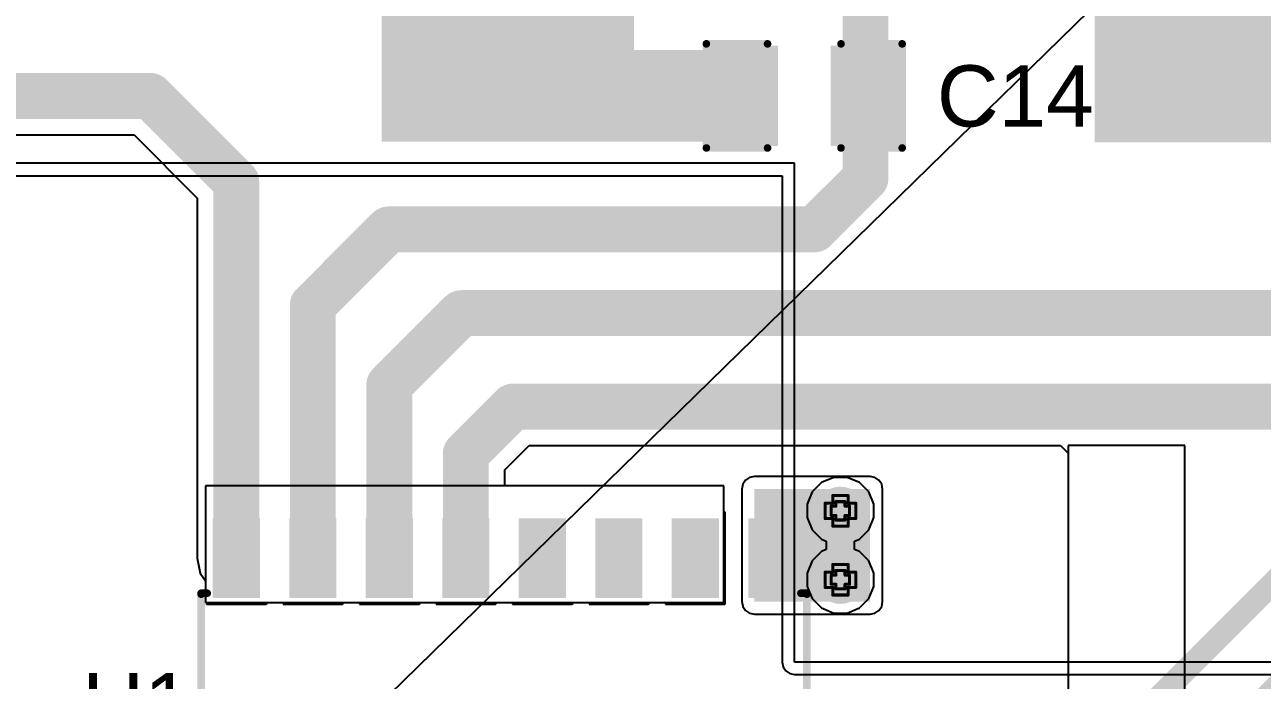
# Model space of a CAD drawing. Header units: inches. Extents: x -7 to 5163, y -3 to 5149.
# Drawn here: x 39.93 to 60.47, y 150.96 to 161.84 of the extents above; entities that cross this region are included whole.
import ezdxf

# ---------------------------------------------------------------- set-up
doc = ezdxf.new("R2010")
doc.units = ezdxf.units.IN
for name, color, linetype in [('Bottom Layer', 5, 'Continuous'), ('Bottom Solder', 6, 'Continuous'), ('Drill Drawing', 1, 'Continuous'), ('GND', 76, 'Continuous'), ('PWR', 16, 'Continuous'), ('Top Layer', 1, 'Continuous'), ('Top Overlay', 2, 'Continuous'), ('Top Paste', 8, 'Continuous'), ('Top Solder', 216, 'Continuous'), ('Via Holes', 16, 'Continuous')]:
    doc.layers.add(name, color=color, linetype=linetype)
doc.styles.add('Arial', font='', dxfattribs={"height": 0.2})
doc.styles.get('Arial').set_extended_font_data('Arial')

# ---------------------------------------------------------------- blocks, each defined once
blk = doc.blocks.new('10_VQFN_HR__3_3__4')
at = {"layer": 'Top Solder'}
blk.add_line((1.024, -0.475), (-5134.645, -5016.903), dxfattribs=at)
blk = doc.blocks.new('16_SOIC__0_154___3_90___W______7')
at = {"layer": 'Top Layer'}
for points in [[(-3.2, 4.735), (-2.08, 4.735), (-2.08, 4.155), (-3.2, 4.155)], [(2.08, 4.735), (3.2, 4.735), (3.2, 4.155), (2.08, 4.155)], [(-3.2, 3.465), (-2.08, 3.465), (-2.08, 2.885), (-3.2, 2.885)], [(2.08, 3.465), (3.2, 3.465), (3.2, 2.885), (2.08, 2.885)], [(-3.2, 2.195), (-2.08, 2.195), (-2.08, 1.615), (-3.2, 1.615)], [(2.08, 2.195), (3.2, 2.195), (3.2, 1.615), (2.08, 1.615)], [(-3.2, 0.925), (-2.08, 0.925), (-2.08, 0.345), (-3.2, 0.345)], [(2.08, 0.925), (3.2, 0.925), (3.2, 0.345), (2.08, 0.345)], [(-3.2, -0.345), (-2.08, -0.345), (-2.08, -0.925), (-3.2, -0.925)], [(2.08, -0.345), (3.2, -0.345), (3.2, -0.925), (2.08, -0.925)], [(-3.2, -1.615), (-2.08, -1.615), (-2.08, -2.195), (-3.2, -2.195)], [(2.08, -1.615), (3.2, -1.615), (3.2, -2.195), (2.08, -2.195)], [(-3.2, -2.885), (-2.08, -2.885), (-2.08, -3.465), (-3.2, -3.465)], [(2.08, -2.885), (3.2, -2.885), (3.2, -3.465), (2.08, -3.465)], [(-3.2, -4.155), (-2.08, -4.155), (-2.08, -4.735), (-3.2, -4.735)], [(2.08, -4.155), (3.2, -4.155), (3.2, -4.735), (2.08, -4.735)]]:
    blk.add_hatch(color=1, dxfattribs=at).paths.add_polyline_path(points)
at = {"layer": 'Top Paste'}
for points in [[(-3.2, 4.735), (-2.08, 4.735), (-2.08, 4.155), (-3.2, 4.155)], [(2.08, 4.735), (3.2, 4.735), (3.2, 4.155), (2.08, 4.155)], [(-3.2, 3.465), (-2.08, 3.465), (-2.08, 2.885), (-3.2, 2.885)], [(2.08, 3.465), (3.2, 3.465), (3.2, 2.885), (2.08, 2.885)], [(-3.2, 2.195), (-2.08, 2.195), (-2.08, 1.615), (-3.2, 1.615)], [(2.08, 2.195), (3.2, 2.195), (3.2, 1.615), (2.08, 1.615)], [(-3.2, 0.925), (-2.08, 0.925), (-2.08, 0.345), (-3.2, 0.345)], [(2.08, 0.925), (3.2, 0.925), (3.2, 0.345), (2.08, 0.345)], [(-3.2, -0.345), (-2.08, -0.345), (-2.08, -0.925), (-3.2, -0.925)], [(2.08, -0.345), (3.2, -0.345), (3.2, -0.925), (2.08, -0.925)], [(-3.2, -1.615), (-2.08, -1.615), (-2.08, -2.195), (-3.2, -2.195)], [(2.08, -1.615), (3.2, -1.615), (3.2, -2.195), (2.08, -2.195)], [(-3.2, -2.885), (-2.08, -2.885), (-2.08, -3.465), (-3.2, -3.465)], [(2.08, -2.885), (3.2, -2.885), (3.2, -3.465), (2.08, -3.465)], [(-3.2, -4.155), (-2.08, -4.155), (-2.08, -4.735), (-3.2, -4.735)], [(2.08, -4.155), (3.2, -4.155), (3.2, -4.735), (2.08, -4.735)]]:
    blk.add_hatch(color=8, dxfattribs=at).paths.add_polyline_path(points)
at = {"layer": 'Top Solder'}
for points in [[(-3.302, 4.837), (-1.978, 4.837), (-1.978, 4.053), (-3.302, 4.053)], [(1.978, 4.837), (3.302, 4.837), (3.302, 4.053), (1.978, 4.053)], [(-3.302, 3.567), (-1.978, 3.567), (-1.978, 2.783), (-3.302, 2.783)], [(1.978, 3.567), (3.302, 3.567), (3.302, 2.783), (1.978, 2.783)], [(-3.302, 2.297), (-1.978, 2.297), (-1.978, 1.513), (-3.302, 1.513)], [(1.978, 2.297), (3.302, 2.297), (3.302, 1.513), (1.978, 1.513)], [(-3.302, 1.027), (-1.978, 1.027), (-1.978, 0.243), (-3.302, 0.243)], [(1.978, 1.027), (3.302, 1.027), (3.302, 0.243), (1.978, 0.243)], [(-3.302, -0.243), (-1.978, -0.243), (-1.978, -1.027), (-3.302, -1.027)], [(1.978, -0.243), (3.302, -0.243), (3.302, -1.027), (1.978, -1.027)], [(-3.302, -1.513), (-1.978, -1.513), (-1.978, -2.297), (-3.302, -2.297)], [(1.978, -1.513), (3.302, -1.513), (3.302, -2.297), (1.978, -2.297)], [(-3.302, -2.783), (-1.978, -2.783), (-1.978, -3.567), (-3.302, -3.567)], [(1.978, -2.783), (3.302, -2.783), (3.302, -3.567), (1.978, -3.567)], [(-3.302, -4.053), (-1.978, -4.053), (-1.978, -4.837), (-3.302, -4.837)], [(1.978, -4.053), (3.302, -4.053), (3.302, -4.837), (1.978, -4.837)]]:
    blk.add_hatch(color=216, dxfattribs=at).paths.add_polyline_path(points)
at = {"layer": 'Top Overlay'}
for points in [[(-2.057, 5.029, 0.127, 0.127, 0), (2.042, 5.029, 0.127, 0.127, 0)], [(-2.057, 5.029, 0.127, 0.127, 0), (-2.057, 4.928, 0.127, 0.127, 0)], [(2.057, 5.029, 0.127, 0.127, 0), (2.057, 4.928, 0.127, 0.127, 0)], [(-3.741, 4.597, 0.127, 0.127, 0), (-3.614, 4.47, 0.127, 0.127, 0)], [(-3.741, 4.597, 0.127, 0.127, 0), (-3.741, 4.343, 0.127, 0.127, 0)], [(-3.614, 4.47, 0.127, 0.127, 0), (-3.741, 4.343, 0.127, 0.127, 0)], [(-2.057, -4.928, 0.127, 0.127, 0), (-2.057, -5.029, 0.127, 0.127, 0)], [(2.057, -4.928, 0.127, 0.127, 0), (2.057, -5.029, 0.127, 0.127, 0)], [(-2.057, -5.029, 0.127, 0.127, 0), (2.042, -5.029, 0.127, 0.127, 0)]]:
    blk.add_lwpolyline(points, format="xyseb", dxfattribs=at)
for points in [[(-2.089, 5.029, 0.0635, 0.0635, 1), (-2.026, 5.029, 0.0635, 0.0635, 1)], [(-2.089, 5.029, 0.0635, 0.0635, 1), (-2.026, 5.029, 0.0635, 0.0635, 1)], [(-2.089, 4.928, 0.0635, 0.0635, 1), (-2.026, 4.928, 0.0635, 0.0635, 1)], [(2.01, 5.029, 0.0635, 0.0635, 1), (2.073, 5.029, 0.0635, 0.0635, 1)], [(2.026, 5.029, 0.0635, 0.0635, 1), (2.089, 5.029, 0.0635, 0.0635, 1)], [(2.026, 4.928, 0.0635, 0.0635, 1), (2.089, 4.928, 0.0635, 0.0635, 1)], [(-3.773, 4.597, 0.0635, 0.0635, 1), (-3.709, 4.597, 0.0635, 0.0635, 1)], [(-3.773, 4.597, 0.0635, 0.0635, 1), (-3.709, 4.597, 0.0635, 0.0635, 1)], [(-3.646, 4.47, 0.0635, 0.0635, 1), (-3.582, 4.47, 0.0635, 0.0635, 1)], [(-3.646, 4.47, 0.0635, 0.0635, 1), (-3.582, 4.47, 0.0635, 0.0635, 1)], [(-3.773, 4.343, 0.0635, 0.0635, 1), (-3.709, 4.343, 0.0635, 0.0635, 1)], [(-3.773, 4.343, 0.0635, 0.0635, 1), (-3.709, 4.343, 0.0635, 0.0635, 1)], [(-2.089, -4.928, 0.0635, 0.0635, 1), (-2.026, -4.928, 0.0635, 0.0635, 1)], [(2.026, -4.928, 0.0635, 0.0635, 1), (2.089, -4.928, 0.0635, 0.0635, 1)], [(-2.089, -5.029, 0.0635, 0.0635, 1), (-2.026, -5.029, 0.0635, 0.0635, 1)], [(-2.089, -5.029, 0.0635, 0.0635, 1), (-2.026, -5.029, 0.0635, 0.0635, 1)], [(2.01, -5.029, 0.0635, 0.0635, 1), (2.073, -5.029, 0.0635, 0.0635, 1)], [(2.026, -5.029, 0.0635, 0.0635, 1), (2.089, -5.029, 0.0635, 0.0635, 1)]]:
    blk.add_lwpolyline(points, format="xyseb", close=True, dxfattribs=at)
blk = doc.blocks.new('C___0805_79')
at = {"layer": 'Top Layer'}
for points in [[(-1.524, 0.762), (-0.508, 0.762), (-0.508, -0.762), (-1.524, -0.762)], [(0.508, 0.762), (1.524, 0.762), (1.524, -0.762), (0.508, -0.762)]]:
    blk.add_hatch(color=1, dxfattribs=at).paths.add_polyline_path(points)
at = {"layer": 'Top Paste'}
for points in [[(-1.524, 0.762), (-0.508, 0.762), (-0.508, -0.762), (-1.524, -0.762)], [(0.508, 0.762), (1.524, 0.762), (1.524, -0.762), (0.508, -0.762)]]:
    blk.add_hatch(color=8, dxfattribs=at).paths.add_polyline_path(points)
at = {"layer": 'Top Solder'}
for points in [[(-1.594, 0.832), (-0.438, 0.832), (-0.438, -0.832), (-1.594, -0.832)], [(0.438, 0.832), (1.594, 0.832), (1.594, -0.832), (0.438, -0.832)]]:
    blk.add_hatch(color=216, dxfattribs=at).paths.add_polyline_path(points)
at = {"layer": 'Top Overlay'}
for points in [[(-1.626, 0.864, 0.127, 0.127, 0), (-1.626, -0.864, 0.127, 0.127, 0)], [(-0.61, 0.864, 0.127, 0.127, 0), (-1.626, 0.864, 0.127, 0.127, 0)], [(1.626, 0.864, 0.127, 0.127, 0), (0.61, 0.864, 0.127, 0.127, 0)], [(1.626, 0.864, 0.127, 0.127, 0), (1.626, -0.864, 0.127, 0.127, 0)], [(-0.61, -0.864, 0.127, 0.127, 0), (-1.626, -0.864, 0.127, 0.127, 0)], [(1.626, -0.864, 0.127, 0.127, 0), (0.61, -0.864, 0.127, 0.127, 0)]]:
    blk.add_lwpolyline(points, format="xyseb", dxfattribs=at)
for points in [[(-1.657, 0.864, 0.0635, 0.0635, 1), (-1.594, 0.864, 0.0635, 0.0635, 1)], [(-1.657, 0.864, 0.0635, 0.0635, 1), (-1.594, 0.864, 0.0635, 0.0635, 1)], [(-0.641, 0.864, 0.0635, 0.0635, 1), (-0.578, 0.864, 0.0635, 0.0635, 1)], [(0.578, 0.864, 0.0635, 0.0635, 1), (0.641, 0.864, 0.0635, 0.0635, 1)], [(1.594, 0.864, 0.0635, 0.0635, 1), (1.657, 0.864, 0.0635, 0.0635, 1)], [(1.594, 0.864, 0.0635, 0.0635, 1), (1.657, 0.864, 0.0635, 0.0635, 1)], [(-1.657, -0.864, 0.0635, 0.0635, 1), (-1.594, -0.864, 0.0635, 0.0635, 1)], [(-1.657, -0.864, 0.0635, 0.0635, 1), (-1.594, -0.864, 0.0635, 0.0635, 1)], [(-0.641, -0.864, 0.0635, 0.0635, 1), (-0.578, -0.864, 0.0635, 0.0635, 1)], [(0.578, -0.864, 0.0635, 0.0635, 1), (0.641, -0.864, 0.0635, 0.0635, 1)], [(1.594, -0.864, 0.0635, 0.0635, 1), (1.657, -0.864, 0.0635, 0.0635, 1)], [(1.594, -0.864, 0.0635, 0.0635, 1), (1.657, -0.864, 0.0635, 0.0635, 1)]]:
    blk.add_lwpolyline(points, format="xyseb", close=True, dxfattribs=at)

msp = doc.modelspace()

# ---------------------------------------------------------------- hatches: boundary and pattern name
at = {"layer": 'Bottom Layer'}
h = msp.add_hatch(color=5, dxfattribs=at)
edge = h.paths.add_edge_path()
edge.add_arc((53.467, 153.768), 0.3, 0, 360)
h = msp.add_hatch(color=5, dxfattribs=at)
edge = h.paths.add_edge_path()
edge.add_arc((53.467, 152.625), 0.3, 0, 360)
at = {"layer": 'Bottom Solder'}
h = msp.add_hatch(color=6, dxfattribs=at)
edge = h.paths.add_edge_path()
edge.add_arc((53.467, 153.768), 0.402, 0, 360)
h = msp.add_hatch(color=6, dxfattribs=at)
edge = h.paths.add_edge_path()
edge.add_arc((53.467, 152.625), 0.402, 0, 360)
at = {"layer": 'GND'}
h = msp.add_hatch(color=76, dxfattribs=at)
edge = h.paths.add_edge_path()
edge.add_arc((53.467, 153.768), 0.3, 0, 360)
h = msp.add_hatch(color=76, dxfattribs=at)
edge = h.paths.add_edge_path()
edge.add_arc((53.467, 152.625), 0.3, 0, 360)
at = {"layer": 'PWR'}
h = msp.add_hatch(color=16, dxfattribs=at)
edge = h.paths.add_edge_path()
edge.add_arc((53.467, 153.768), 0.3, 0, 360)
h = msp.add_hatch(color=16, dxfattribs=at)
edge = h.paths.add_edge_path()
edge.add_arc((53.467, 152.625), 0.3, 0, 360)
at = {"layer": 'Top Layer'}
for points in [[(45.849, 159.893), (50.038, 159.893), (50.038, 190.263), (45.849, 190.263)], [(57.69, 159.884), (61.164, 159.884), (61.164, 172.568), (57.69, 172.568)], [(45.849, 159.893), (52.359, 159.893), (52.359, 161.417), (45.849, 161.417)], [(57.69, 159.884), (69.967, 159.884), (69.967, 161.408), (57.69, 161.408)], [(52.038, 152.261), (53.96, 152.261), (53.96, 154.129), (52.038, 154.129)]]:
    msp.add_hatch(color=1, dxfattribs=at).paths.add_polyline_path(points)
h = msp.add_hatch(color=1, dxfattribs=at)
edge = h.paths.add_edge_path()
edge.add_arc((53.467, 153.768), 0.3, 0, 360)
h = msp.add_hatch(color=1, dxfattribs=at)
edge = h.paths.add_edge_path()
edge.add_arc((53.467, 152.625), 0.3, 0, 360)
at = {"layer": 'Top Solder'}
h = msp.add_hatch(color=216, dxfattribs=at)
edge = h.paths.add_edge_path()
edge.add_arc((53.467, 153.768), 0.402, 0, 360)
h = msp.add_hatch(color=216, dxfattribs=at)
edge = h.paths.add_edge_path()
edge.add_arc((53.467, 152.625), 0.402, 0, 360)
at = {"layer": 'Via Holes'}
h = msp.add_hatch(color=7, dxfattribs=at)
edge = h.paths.add_edge_path()
edge.add_arc((53.467, 153.768), 0.15, 0, 360)
h = msp.add_hatch(color=7, dxfattribs=at)
edge = h.paths.add_edge_path()
edge.add_arc((53.467, 152.625), 0.15, 0, 360)

# ---------------------------------------------------------------- linework, layer by layer
at = {"layer": 'Bottom Layer'}
for p, q in [((52.705, 159.537), (27.813, 159.537)), ((52.705, 151.257), (52.705, 159.537)), ((28.02, 159.33), (52.498, 159.33)), ((52.498, 159.33), (52.498, 151.257)), ((52.498, 151.257), (52.514, 151.178)), ((62.763, 151.257), (52.705, 151.257)), ((52.514, 151.178), (52.559, 151.111)), ((52.559, 151.111), (52.626, 151.066)), ((52.626, 151.066), (52.705, 151.05)), ((52.705, 151.05), (62.556, 151.05))]:
    msp.add_line(p, q, dxfattribs=at)
at = {"layer": 'Drill Drawing'}
for points in [[(53.213, 153.641, 0.0508, 0.0508, 0), (53.213, 153.895, 0.0508, 0.0508, 0)], [(53.213, 153.895, 0.0508, 0.0508, 0), (53.34, 153.895, 0.0508, 0.0508, 0)], [(53.34, 153.895, 0.0508, 0.0508, 0), (53.34, 154.022, 0.0508, 0.0508, 0)], [(53.34, 154.022, 0.0508, 0.0508, 0), (53.594, 154.022, 0.0508, 0.0508, 0)], [(53.391, 153.845, 0.0508, 0.0508, 0), (53.391, 153.921, 0.0508, 0.0508, 0)], [(53.391, 153.921, 0.0508, 0.0508, 0), (53.543, 153.921, 0.0508, 0.0508, 0)], [(53.543, 153.845, 0.0508, 0.0508, 0), (53.543, 153.921, 0.0508, 0.0508, 0)], [(53.594, 153.895, 0.0508, 0.0508, 0), (53.594, 154.022, 0.0508, 0.0508, 0)], [(53.594, 153.895, 0.0508, 0.0508, 0), (53.721, 153.895, 0.0508, 0.0508, 0)], [(53.721, 153.641, 0.0508, 0.0508, 0), (53.721, 153.895, 0.0508, 0.0508, 0)], [(53.315, 153.692, 0.0508, 0.0508, 0), (53.315, 153.845, 0.0508, 0.0508, 0)], [(53.315, 153.845, 0.0508, 0.0508, 0), (53.391, 153.845, 0.0508, 0.0508, 0)], [(53.315, 153.692, 0.0508, 0.0508, 0), (53.391, 153.692, 0.0508, 0.0508, 0)], [(53.391, 153.616, 0.0508, 0.0508, 0), (53.391, 153.692, 0.0508, 0.0508, 0)], [(53.543, 153.845, 0.0508, 0.0508, 0), (53.619, 153.845, 0.0508, 0.0508, 0)], [(53.543, 153.692, 0.0508, 0.0508, 0), (53.619, 153.692, 0.0508, 0.0508, 0)], [(53.543, 153.616, 0.0508, 0.0508, 0), (53.543, 153.692, 0.0508, 0.0508, 0)], [(53.619, 153.692, 0.0508, 0.0508, 0), (53.619, 153.845, 0.0508, 0.0508, 0)], [(53.213, 153.641, 0.0508, 0.0508, 0), (53.34, 153.641, 0.0508, 0.0508, 0)], [(53.34, 153.514, 0.0508, 0.0508, 0), (53.34, 153.641, 0.0508, 0.0508, 0)], [(53.34, 153.514, 0.0508, 0.0508, 0), (53.594, 153.514, 0.0508, 0.0508, 0)], [(53.391, 153.616, 0.0508, 0.0508, 0), (53.543, 153.616, 0.0508, 0.0508, 0)], [(53.594, 153.641, 0.0508, 0.0508, 0), (53.721, 153.641, 0.0508, 0.0508, 0)], [(53.594, 153.514, 0.0508, 0.0508, 0), (53.594, 153.641, 0.0508, 0.0508, 0)], [(53.34, 152.752, 0.0508, 0.0508, 0), (53.34, 152.879, 0.0508, 0.0508, 0)], [(53.34, 152.879, 0.0508, 0.0508, 0), (53.594, 152.879, 0.0508, 0.0508, 0)], [(53.594, 152.752, 0.0508, 0.0508, 0), (53.594, 152.879, 0.0508, 0.0508, 0)], [(53.213, 152.498, 0.0508, 0.0508, 0), (53.213, 152.752, 0.0508, 0.0508, 0)], [(53.213, 152.752, 0.0508, 0.0508, 0), (53.34, 152.752, 0.0508, 0.0508, 0)], [(53.315, 152.549, 0.0508, 0.0508, 0), (53.315, 152.702, 0.0508, 0.0508, 0)], [(53.315, 152.702, 0.0508, 0.0508, 0), (53.391, 152.702, 0.0508, 0.0508, 0)], [(53.391, 152.702, 0.0508, 0.0508, 0), (53.391, 152.778, 0.0508, 0.0508, 0)], [(53.391, 152.778, 0.0508, 0.0508, 0), (53.543, 152.778, 0.0508, 0.0508, 0)], [(53.543, 152.702, 0.0508, 0.0508, 0), (53.543, 152.778, 0.0508, 0.0508, 0)], [(53.543, 152.702, 0.0508, 0.0508, 0), (53.619, 152.702, 0.0508, 0.0508, 0)], [(53.594, 152.752, 0.0508, 0.0508, 0), (53.721, 152.752, 0.0508, 0.0508, 0)], [(53.619, 152.549, 0.0508, 0.0508, 0), (53.619, 152.702, 0.0508, 0.0508, 0)], [(53.721, 152.498, 0.0508, 0.0508, 0), (53.721, 152.752, 0.0508, 0.0508, 0)], [(53.213, 152.498, 0.0508, 0.0508, 0), (53.34, 152.498, 0.0508, 0.0508, 0)], [(53.315, 152.549, 0.0508, 0.0508, 0), (53.391, 152.549, 0.0508, 0.0508, 0)], [(53.34, 152.371, 0.0508, 0.0508, 0), (53.34, 152.498, 0.0508, 0.0508, 0)], [(53.391, 152.473, 0.0508, 0.0508, 0), (53.391, 152.549, 0.0508, 0.0508, 0)], [(53.391, 152.473, 0.0508, 0.0508, 0), (53.543, 152.473, 0.0508, 0.0508, 0)], [(53.543, 152.549, 0.0508, 0.0508, 0), (53.619, 152.549, 0.0508, 0.0508, 0)], [(53.543, 152.473, 0.0508, 0.0508, 0), (53.543, 152.549, 0.0508, 0.0508, 0)], [(53.594, 152.498, 0.0508, 0.0508, 0), (53.721, 152.498, 0.0508, 0.0508, 0)], [(53.594, 152.371, 0.0508, 0.0508, 0), (53.594, 152.498, 0.0508, 0.0508, 0)], [(53.34, 152.371, 0.0508, 0.0508, 0), (53.594, 152.371, 0.0508, 0.0508, 0)]]:
    msp.add_lwpolyline(points, format="xyseb", dxfattribs=at)
for points in [[(53.2, 153.895, 0.0254, 0.0254, 1), (53.226, 153.895, 0.0254, 0.0254, 1)], [(53.2, 153.895, 0.0254, 0.0254, 1), (53.226, 153.895, 0.0254, 0.0254, 1)], [(53.327, 154.022, 0.0254, 0.0254, 1), (53.353, 154.022, 0.0254, 0.0254, 1)], [(53.327, 154.022, 0.0254, 0.0254, 1), (53.353, 154.022, 0.0254, 0.0254, 1)], [(53.327, 153.895, 0.0254, 0.0254, 1), (53.353, 153.895, 0.0254, 0.0254, 1)], [(53.327, 153.895, 0.0254, 0.0254, 1), (53.353, 153.895, 0.0254, 0.0254, 1)], [(53.378, 153.921, 0.0254, 0.0254, 1), (53.404, 153.921, 0.0254, 0.0254, 1)], [(53.378, 153.921, 0.0254, 0.0254, 1), (53.404, 153.921, 0.0254, 0.0254, 1)], [(53.531, 153.921, 0.0254, 0.0254, 1), (53.556, 153.921, 0.0254, 0.0254, 1)], [(53.531, 153.921, 0.0254, 0.0254, 1), (53.556, 153.921, 0.0254, 0.0254, 1)], [(53.581, 154.022, 0.0254, 0.0254, 1), (53.607, 154.022, 0.0254, 0.0254, 1)], [(53.581, 154.022, 0.0254, 0.0254, 1), (53.607, 154.022, 0.0254, 0.0254, 1)], [(53.581, 153.895, 0.0254, 0.0254, 1), (53.607, 153.895, 0.0254, 0.0254, 1)], [(53.581, 153.895, 0.0254, 0.0254, 1), (53.607, 153.895, 0.0254, 0.0254, 1)], [(53.708, 153.895, 0.0254, 0.0254, 1), (53.734, 153.895, 0.0254, 0.0254, 1)], [(53.708, 153.895, 0.0254, 0.0254, 1), (53.734, 153.895, 0.0254, 0.0254, 1)], [(53.302, 153.845, 0.0254, 0.0254, 1), (53.327, 153.845, 0.0254, 0.0254, 1)], [(53.302, 153.845, 0.0254, 0.0254, 1), (53.327, 153.845, 0.0254, 0.0254, 1)], [(53.302, 153.692, 0.0254, 0.0254, 1), (53.327, 153.692, 0.0254, 0.0254, 1)], [(53.302, 153.692, 0.0254, 0.0254, 1), (53.327, 153.692, 0.0254, 0.0254, 1)], [(53.378, 153.845, 0.0254, 0.0254, 1), (53.404, 153.845, 0.0254, 0.0254, 1)], [(53.378, 153.845, 0.0254, 0.0254, 1), (53.404, 153.845, 0.0254, 0.0254, 1)], [(53.378, 153.692, 0.0254, 0.0254, 1), (53.404, 153.692, 0.0254, 0.0254, 1)], [(53.378, 153.692, 0.0254, 0.0254, 1), (53.404, 153.692, 0.0254, 0.0254, 1)], [(53.531, 153.845, 0.0254, 0.0254, 1), (53.556, 153.845, 0.0254, 0.0254, 1)], [(53.531, 153.845, 0.0254, 0.0254, 1), (53.556, 153.845, 0.0254, 0.0254, 1)], [(53.531, 153.692, 0.0254, 0.0254, 1), (53.556, 153.692, 0.0254, 0.0254, 1)], [(53.531, 153.692, 0.0254, 0.0254, 1), (53.556, 153.692, 0.0254, 0.0254, 1)], [(53.607, 153.845, 0.0254, 0.0254, 1), (53.632, 153.845, 0.0254, 0.0254, 1)], [(53.607, 153.845, 0.0254, 0.0254, 1), (53.632, 153.845, 0.0254, 0.0254, 1)], [(53.607, 153.692, 0.0254, 0.0254, 1), (53.632, 153.692, 0.0254, 0.0254, 1)], [(53.607, 153.692, 0.0254, 0.0254, 1), (53.632, 153.692, 0.0254, 0.0254, 1)], [(53.2, 153.641, 0.0254, 0.0254, 1), (53.226, 153.641, 0.0254, 0.0254, 1)], [(53.2, 153.641, 0.0254, 0.0254, 1), (53.226, 153.641, 0.0254, 0.0254, 1)], [(53.327, 153.641, 0.0254, 0.0254, 1), (53.353, 153.641, 0.0254, 0.0254, 1)], [(53.327, 153.641, 0.0254, 0.0254, 1), (53.353, 153.641, 0.0254, 0.0254, 1)], [(53.327, 153.514, 0.0254, 0.0254, 1), (53.353, 153.514, 0.0254, 0.0254, 1)], [(53.327, 153.514, 0.0254, 0.0254, 1), (53.353, 153.514, 0.0254, 0.0254, 1)], [(53.378, 153.616, 0.0254, 0.0254, 1), (53.404, 153.616, 0.0254, 0.0254, 1)], [(53.378, 153.616, 0.0254, 0.0254, 1), (53.404, 153.616, 0.0254, 0.0254, 1)], [(53.531, 153.616, 0.0254, 0.0254, 1), (53.556, 153.616, 0.0254, 0.0254, 1)], [(53.531, 153.616, 0.0254, 0.0254, 1), (53.556, 153.616, 0.0254, 0.0254, 1)], [(53.581, 153.641, 0.0254, 0.0254, 1), (53.607, 153.641, 0.0254, 0.0254, 1)], [(53.581, 153.641, 0.0254, 0.0254, 1), (53.607, 153.641, 0.0254, 0.0254, 1)], [(53.581, 153.514, 0.0254, 0.0254, 1), (53.607, 153.514, 0.0254, 0.0254, 1)], [(53.581, 153.514, 0.0254, 0.0254, 1), (53.607, 153.514, 0.0254, 0.0254, 1)], [(53.708, 153.641, 0.0254, 0.0254, 1), (53.734, 153.641, 0.0254, 0.0254, 1)], [(53.708, 153.641, 0.0254, 0.0254, 1), (53.734, 153.641, 0.0254, 0.0254, 1)], [(53.327, 152.879, 0.0254, 0.0254, 1), (53.353, 152.879, 0.0254, 0.0254, 1)], [(53.327, 152.879, 0.0254, 0.0254, 1), (53.353, 152.879, 0.0254, 0.0254, 1)], [(53.581, 152.879, 0.0254, 0.0254, 1), (53.607, 152.879, 0.0254, 0.0254, 1)], [(53.581, 152.879, 0.0254, 0.0254, 1), (53.607, 152.879, 0.0254, 0.0254, 1)], [(53.2, 152.752, 0.0254, 0.0254, 1), (53.226, 152.752, 0.0254, 0.0254, 1)], [(53.2, 152.752, 0.0254, 0.0254, 1), (53.226, 152.752, 0.0254, 0.0254, 1)], [(53.302, 152.702, 0.0254, 0.0254, 1), (53.327, 152.702, 0.0254, 0.0254, 1)], [(53.302, 152.702, 0.0254, 0.0254, 1), (53.327, 152.702, 0.0254, 0.0254, 1)], [(53.327, 152.752, 0.0254, 0.0254, 1), (53.353, 152.752, 0.0254, 0.0254, 1)], [(53.327, 152.752, 0.0254, 0.0254, 1), (53.353, 152.752, 0.0254, 0.0254, 1)], [(53.378, 152.778, 0.0254, 0.0254, 1), (53.404, 152.778, 0.0254, 0.0254, 1)], [(53.378, 152.778, 0.0254, 0.0254, 1), (53.404, 152.778, 0.0254, 0.0254, 1)], [(53.378, 152.702, 0.0254, 0.0254, 1), (53.404, 152.702, 0.0254, 0.0254, 1)], [(53.378, 152.702, 0.0254, 0.0254, 1), (53.404, 152.702, 0.0254, 0.0254, 1)], [(53.531, 152.778, 0.0254, 0.0254, 1), (53.556, 152.778, 0.0254, 0.0254, 1)], [(53.531, 152.778, 0.0254, 0.0254, 1), (53.556, 152.778, 0.0254, 0.0254, 1)], [(53.531, 152.702, 0.0254, 0.0254, 1), (53.556, 152.702, 0.0254, 0.0254, 1)], [(53.531, 152.702, 0.0254, 0.0254, 1), (53.556, 152.702, 0.0254, 0.0254, 1)], [(53.581, 152.752, 0.0254, 0.0254, 1), (53.607, 152.752, 0.0254, 0.0254, 1)], [(53.581, 152.752, 0.0254, 0.0254, 1), (53.607, 152.752, 0.0254, 0.0254, 1)], [(53.607, 152.702, 0.0254, 0.0254, 1), (53.632, 152.702, 0.0254, 0.0254, 1)], [(53.607, 152.702, 0.0254, 0.0254, 1), (53.632, 152.702, 0.0254, 0.0254, 1)], [(53.708, 152.752, 0.0254, 0.0254, 1), (53.734, 152.752, 0.0254, 0.0254, 1)], [(53.708, 152.752, 0.0254, 0.0254, 1), (53.734, 152.752, 0.0254, 0.0254, 1)], [(53.2, 152.498, 0.0254, 0.0254, 1), (53.226, 152.498, 0.0254, 0.0254, 1)], [(53.2, 152.498, 0.0254, 0.0254, 1), (53.226, 152.498, 0.0254, 0.0254, 1)], [(53.302, 152.549, 0.0254, 0.0254, 1), (53.327, 152.549, 0.0254, 0.0254, 1)], [(53.302, 152.549, 0.0254, 0.0254, 1), (53.327, 152.549, 0.0254, 0.0254, 1)], [(53.327, 152.498, 0.0254, 0.0254, 1), (53.353, 152.498, 0.0254, 0.0254, 1)], [(53.327, 152.498, 0.0254, 0.0254, 1), (53.353, 152.498, 0.0254, 0.0254, 1)], [(53.378, 152.549, 0.0254, 0.0254, 1), (53.404, 152.549, 0.0254, 0.0254, 1)], [(53.378, 152.549, 0.0254, 0.0254, 1), (53.404, 152.549, 0.0254, 0.0254, 1)], [(53.378, 152.473, 0.0254, 0.0254, 1), (53.404, 152.473, 0.0254, 0.0254, 1)], [(53.378, 152.473, 0.0254, 0.0254, 1), (53.404, 152.473, 0.0254, 0.0254, 1)], [(53.531, 152.549, 0.0254, 0.0254, 1), (53.556, 152.549, 0.0254, 0.0254, 1)], [(53.531, 152.549, 0.0254, 0.0254, 1), (53.556, 152.549, 0.0254, 0.0254, 1)], [(53.531, 152.473, 0.0254, 0.0254, 1), (53.556, 152.473, 0.0254, 0.0254, 1)], [(53.531, 152.473, 0.0254, 0.0254, 1), (53.556, 152.473, 0.0254, 0.0254, 1)], [(53.581, 152.498, 0.0254, 0.0254, 1), (53.607, 152.498, 0.0254, 0.0254, 1)], [(53.581, 152.498, 0.0254, 0.0254, 1), (53.607, 152.498, 0.0254, 0.0254, 1)], [(53.607, 152.549, 0.0254, 0.0254, 1), (53.632, 152.549, 0.0254, 0.0254, 1)], [(53.607, 152.549, 0.0254, 0.0254, 1), (53.632, 152.549, 0.0254, 0.0254, 1)], [(53.708, 152.498, 0.0254, 0.0254, 1), (53.734, 152.498, 0.0254, 0.0254, 1)], [(53.708, 152.498, 0.0254, 0.0254, 1), (53.734, 152.498, 0.0254, 0.0254, 1)], [(53.327, 152.371, 0.0254, 0.0254, 1), (53.353, 152.371, 0.0254, 0.0254, 1)], [(53.327, 152.371, 0.0254, 0.0254, 1), (53.353, 152.371, 0.0254, 0.0254, 1)], [(53.581, 152.371, 0.0254, 0.0254, 1), (53.607, 152.371, 0.0254, 0.0254, 1)], [(53.581, 152.371, 0.0254, 0.0254, 1), (53.607, 152.371, 0.0254, 0.0254, 1)]]:
    msp.add_lwpolyline(points, format="xyseb", close=True, dxfattribs=at)
at = {"layer": 'GND'}
for p, q in [((53.357, 154.322), (53.153, 154.238)), ((53.577, 154.322), (53.357, 154.322)), ((53.781, 154.238), (53.577, 154.322)), ((52.997, 154.082), (52.913, 153.879)), ((53.153, 154.238), (52.997, 154.082)), ((53.937, 154.082), (53.781, 154.238)), ((54.021, 153.879), (53.937, 154.082)), ((52.913, 153.879), (52.913, 153.658)), ((54.021, 153.658), (54.021, 153.879)), ((52.913, 153.658), (52.997, 153.455)), ((53.937, 153.455), (54.021, 153.658)), ((52.997, 153.455), (53.153, 153.299)), ((53.153, 153.299), (53.233, 153.266)), ((53.233, 153.266), (53.233, 153.128)), ((53.701, 153.266), (53.781, 153.299)), ((53.701, 153.128), (53.701, 153.266)), ((53.781, 153.299), (53.937, 153.455)), ((53.153, 153.095), (52.997, 152.939)), ((53.233, 153.128), (53.153, 153.095)), ((53.781, 153.095), (53.701, 153.128)), ((53.937, 152.939), (53.781, 153.095)), ((52.997, 152.939), (52.913, 152.736)), ((54.021, 152.736), (53.937, 152.939)), ((52.913, 152.736), (52.913, 152.515)), ((54.021, 152.515), (54.021, 152.736)), ((52.913, 152.515), (52.997, 152.312)), ((53.937, 152.312), (54.021, 152.515)), ((52.997, 152.312), (53.153, 152.156)), ((53.781, 152.156), (53.937, 152.312)), ((53.153, 152.156), (53.357, 152.071)), ((53.357, 152.071), (53.577, 152.071)), ((53.577, 152.071), (53.781, 152.156))]:
    msp.add_line(p, q, dxfattribs=at)
at = {"layer": 'Top Layer'}
for p, q in [((36.95, 160.008), (41.743, 160.008)), ((41.743, 160.008), (42.79, 158.96)), ((42.79, 158.96), (42.79, 152.983)), ((47.895, 154.447), (48.3, 154.851)), ((48.3, 154.851), (57.12, 154.851)), ((57.12, 154.851), (57.247, 154.724)), ((59.182, 154.851), (57.247, 154.851)), ((57.247, 154.851), (57.247, 147.294)), ((57.247, 154.724), (57.247, 149.81)), ((59.182, 147.294), (59.182, 154.851)), ((47.895, 154.181), (47.895, 154.447)), ((51.959, 154.321), (51.891, 154.276)), ((52.038, 154.336), (51.959, 154.321)), ((53.96, 154.336), (52.038, 154.336)), ((54.04, 154.321), (53.96, 154.336)), ((54.107, 154.276), (54.04, 154.321)), ((42.926, 154.181), (42.926, 152.245)), ((51.534, 154.181), (42.926, 154.181)), ((51.534, 154.181), (47.895, 154.181)), ((51.534, 152.245), (51.534, 154.181)), ((51.534, 153.746), (51.534, 154.181)), ((51.846, 154.209), (51.831, 154.129)), ((51.831, 154.129), (51.831, 152.261)), ((51.891, 154.276), (51.846, 154.209)), ((54.152, 154.209), (54.107, 154.276)), ((54.167, 154.129), (54.152, 154.209)), ((54.167, 152.261), (54.167, 154.129)), ((51.551, 153.746), (51.534, 153.746)), ((51.551, 152.219), (51.551, 153.746)), ((42.79, 152.983), (42.84, 152.735)), ((42.84, 152.735), (42.926, 152.606)), ((42.926, 152.606), (42.926, 152.245)), ((42.926, 152.245), (51.534, 152.245)), ((42.926, 152.245), (42.945, 152.245)), ((42.945, 152.245), (42.945, 152.219)), ((43.931, 152.219), (43.957, 152.245)), ((43.957, 152.245), (44.215, 152.245)), ((44.215, 152.245), (44.215, 152.219)), ((45.201, 152.219), (45.227, 152.245)), ((45.227, 152.245), (45.485, 152.245)), ((45.485, 152.245), (45.485, 152.219)), ((46.471, 152.219), (46.497, 152.245)), ((46.497, 152.245), (46.755, 152.245)), ((46.755, 152.245), (46.755, 152.219)), ((47.741, 152.219), (47.767, 152.245)), ((47.767, 152.245), (48.025, 152.245)), ((48.025, 152.245), (48.025, 152.219)), ((49.011, 152.219), (49.037, 152.245)), ((49.037, 152.245), (49.295, 152.245)), ((49.295, 152.245), (49.295, 152.219)), ((50.281, 152.219), (50.307, 152.245)), ((50.307, 152.245), (50.565, 152.245)), ((50.565, 152.245), (50.565, 152.219)), ((51.831, 152.261), (51.835, 152.241)), ((51.835, 152.241), (51.835, 152.219)), ((54.152, 152.182), (54.167, 152.261)), ((42.945, 152.219), (43.931, 152.219)), ((43.931, 152.219), (43.931, 152.219)), ((44.215, 152.219), (45.201, 152.219)), ((45.201, 152.219), (45.201, 152.219)), ((45.485, 152.219), (46.471, 152.219)), ((46.471, 152.219), (46.471, 152.219)), ((46.755, 152.219), (47.741, 152.219)), ((47.741, 152.219), (47.741, 152.219)), ((48.025, 152.219), (49.011, 152.219)), ((49.011, 152.219), (49.011, 152.219)), ((49.295, 152.219), (50.281, 152.219)), ((50.281, 152.219), (50.281, 152.219)), ((50.565, 152.219), (51.551, 152.219)), ((51.835, 152.219), (51.839, 152.219)), ((51.839, 152.219), (51.846, 152.182)), ((51.846, 152.182), (51.891, 152.114)), ((51.891, 152.114), (51.959, 152.069)), ((51.959, 152.069), (52.038, 152.054)), ((52.038, 152.054), (53.96, 152.054)), ((53.96, 152.054), (54.04, 152.069)), ((54.04, 152.069), (54.107, 152.114)), ((54.107, 152.114), (54.152, 152.182))]:
    msp.add_line(p, q, dxfattribs=at)
for points in [[(53.883, 160.655, 0.762, 0.762, 0), (53.883, 165.764, 0.762, 0.762, 0)], [(36.239, 160.655, 0.762, 0.762, 0), (42.011, 160.655, 0.762, 0.762, 0)], [(42.011, 160.655, 0.762, 0.762, 0), (43.438, 159.228, 0.762, 0.762, 0)], [(53.883, 159.287, 0.762, 0.762, 0), (53.883, 160.655, 0.762, 0.762, 0)], [(53.035, 158.44, 0.762, 0.762, 0), (53.883, 159.287, 0.762, 0.762, 0)], [(43.438, 152.983, 0.762, 0.762, 0), (43.438, 159.228, 0.762, 0.762, 0)], [(44.708, 157.179, 0.762, 0.762, 0), (45.968, 158.44, 0.762, 0.762, 0)], [(45.968, 158.44, 0.762, 0.762, 0), (53.035, 158.44, 0.762, 0.762, 0)], [(44.708, 152.983, 0.762, 0.762, 0), (44.708, 157.179, 0.762, 0.762, 0)], [(45.978, 155.855, 0.762, 0.762, 0), (47.172, 157.05, 0.762, 0.762, 0)], [(47.172, 157.05, 0.762, 0.762, 0), (70.03, 157.05, 0.762, 0.762, 0)], [(45.978, 152.983, 0.762, 0.762, 0), (45.978, 155.855, 0.762, 0.762, 0)], [(47.248, 154.715, 0.762, 0.762, 0), (48.031, 155.499, 0.762, 0.762, 0)], [(48.031, 155.499, 0.762, 0.762, 0), (79.809, 155.499, 0.762, 0.762, 0)], [(47.248, 152.983, 0.762, 0.762, 0), (47.248, 154.715, 0.762, 0.762, 0)], [(57.404, 149.327, 0.381, 0.381, 0), (61.087, 153.01, 0.381, 0.381, 0)], [(56.254, 146.399, 0.381, 0.381, 0), (61.683, 151.828, 0.381, 0.381, 0)]]:
    msp.add_lwpolyline(points, format="xyseb", dxfattribs=at)
for points in [[(41.821, 160.655, 0.381, 0.381, 1), (42.202, 160.655, 0.381, 0.381, 1)], [(41.821, 160.655, 0.381, 0.381, 1), (42.202, 160.655, 0.381, 0.381, 1)], [(53.692, 160.655, 0.381, 0.381, 1), (54.073, 160.655, 0.381, 0.381, 1)], [(53.692, 160.655, 0.381, 0.381, 1), (54.073, 160.655, 0.381, 0.381, 1)], [(53.692, 159.287, 0.381, 0.381, 1), (54.073, 159.287, 0.381, 0.381, 1)], [(53.692, 159.287, 0.381, 0.381, 1), (54.073, 159.287, 0.381, 0.381, 1)], [(43.247, 159.228, 0.381, 0.381, 1), (43.628, 159.228, 0.381, 0.381, 1)], [(43.247, 159.228, 0.381, 0.381, 1), (43.628, 159.228, 0.381, 0.381, 1)], [(45.778, 158.44, 0.381, 0.381, 1), (46.159, 158.44, 0.381, 0.381, 1)], [(45.778, 158.44, 0.381, 0.381, 1), (46.159, 158.44, 0.381, 0.381, 1)], [(52.845, 158.44, 0.381, 0.381, 1), (53.226, 158.44, 0.381, 0.381, 1)], [(52.845, 158.44, 0.381, 0.381, 1), (53.226, 158.44, 0.381, 0.381, 1)], [(44.517, 157.179, 0.381, 0.381, 1), (44.898, 157.179, 0.381, 0.381, 1)], [(44.517, 157.179, 0.381, 0.381, 1), (44.898, 157.179, 0.381, 0.381, 1)], [(46.982, 157.05, 0.381, 0.381, 1), (47.363, 157.05, 0.381, 0.381, 1)], [(46.982, 157.05, 0.381, 0.381, 1), (47.363, 157.05, 0.381, 0.381, 1)], [(45.787, 155.855, 0.381, 0.381, 1), (46.168, 155.855, 0.381, 0.381, 1)], [(45.787, 155.855, 0.381, 0.381, 1), (46.168, 155.855, 0.381, 0.381, 1)], [(47.841, 155.499, 0.381, 0.381, 1), (48.222, 155.499, 0.381, 0.381, 1)], [(47.841, 155.499, 0.381, 0.381, 1), (48.222, 155.499, 0.381, 0.381, 1)], [(47.057, 154.715, 0.381, 0.381, 1), (47.438, 154.715, 0.381, 0.381, 1)], [(47.057, 154.715, 0.381, 0.381, 1), (47.438, 154.715, 0.381, 0.381, 1)], [(43.247, 152.983, 0.381, 0.381, 1), (43.628, 152.983, 0.381, 0.381, 1)], [(44.517, 152.983, 0.381, 0.381, 1), (44.898, 152.983, 0.381, 0.381, 1)], [(45.787, 152.983, 0.381, 0.381, 1), (46.168, 152.983, 0.381, 0.381, 1)], [(47.057, 152.983, 0.381, 0.381, 1), (47.438, 152.983, 0.381, 0.381, 1)]]:
    msp.add_lwpolyline(points, format="xyseb", close=True, dxfattribs=at)

# ---------------------------------------------------------------- block references
for name, p, rotation in [('10_VQFN_HR__3_3__4', (28.128, 131.809), 180), ('C___0805_79', (52.867, 160.655), 180), ('16_SOIC__0_154___3_90___W______7', (47.883, 150.343), 90)]:
    msp.add_blockref(name, p, dxfattribs=dict(rotation=rotation))

# ---------------------------------------------------------------- texts
at = {"layer": 'Top Overlay', "style": 'Arial'}
for s, p in [('C14', (55.068, 160.147)), ('U1', (40.881, 150.062))]:
    msp.add_text(s, height=1.016, dxfattribs=at).set_placement(p)

doc.saveas('drawing.dxf')
